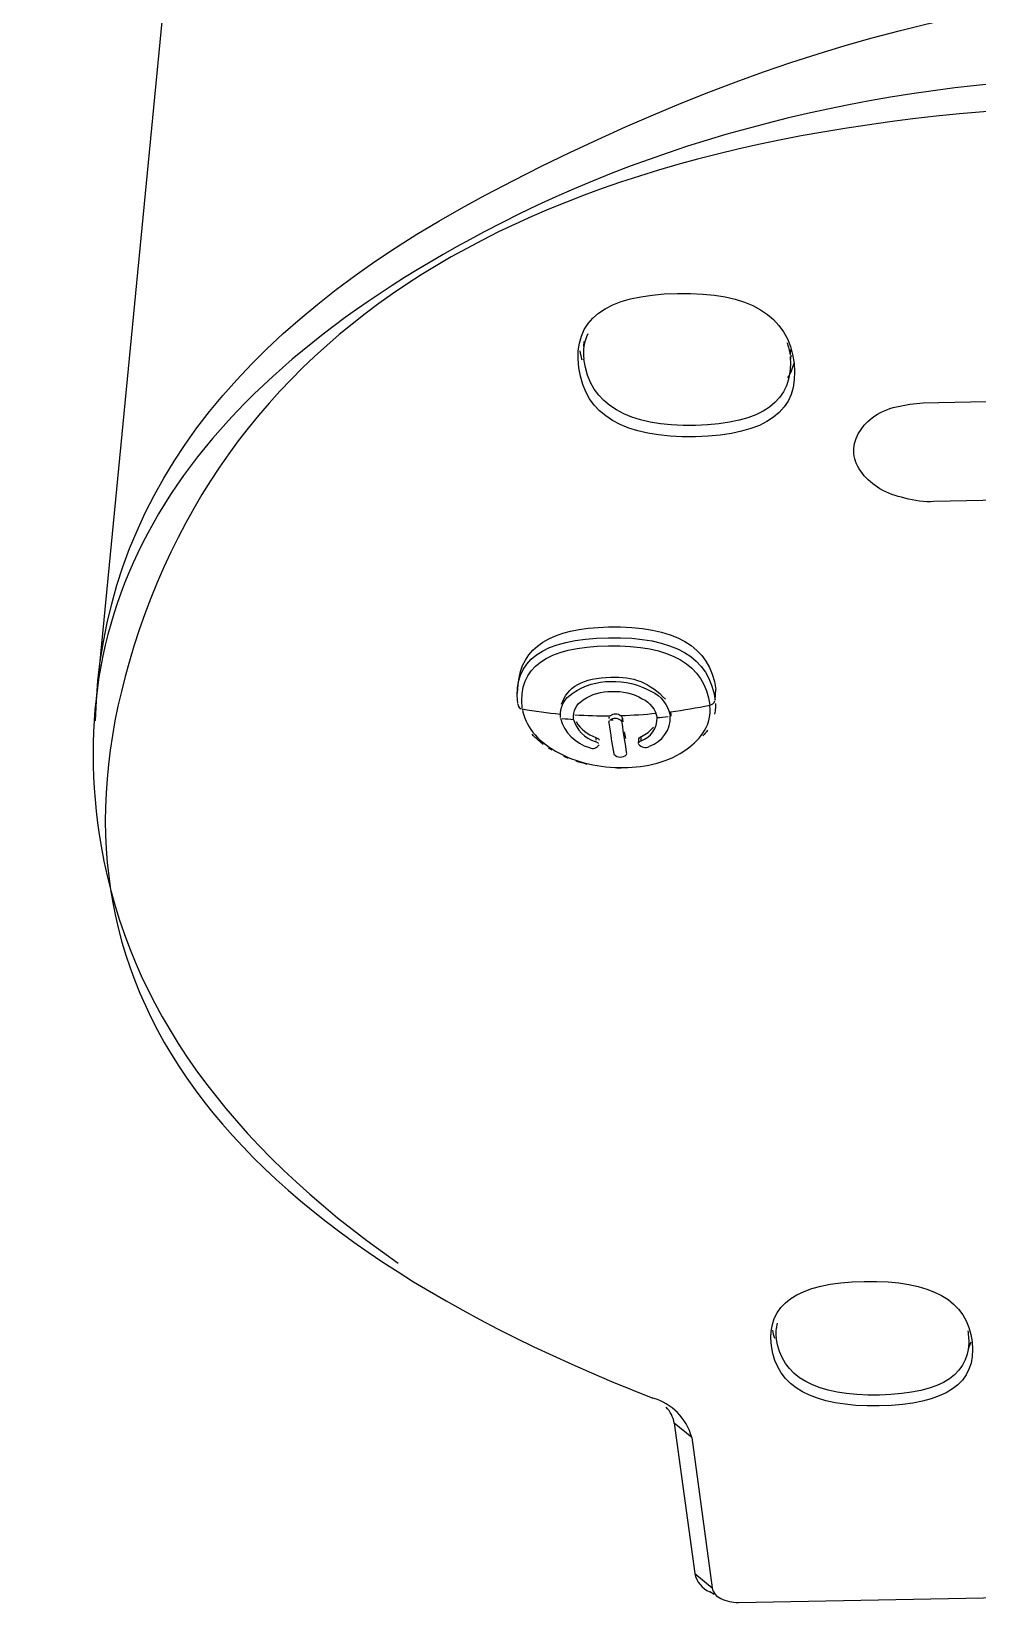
# Model space of a CAD drawing. Extents: x 1007 to 1797, y 752 to 1331.
# Drawn here: x 1545.7 to 1592.4, y 1058.7 to 1136.3 of the extents above; entities that cross this region are included whole.
import ezdxf

# ---------------------------------------------------------------- set-up
doc = ezdxf.new("R2010")
doc.units = 0
doc.header["$LTSCALE"] = 0.5
doc.header["$MEASUREMENT"] = 0
for name, color, linetype in [('1', 7, 'CONTINUOUS'), ('Make2D$_U+53EF_U+89C1_U+7EBF$_U+666E_U+901A_U+7EBF', 7, 'CONTINUOUS'), ('Make2D$_U+53EF_U+89C1_U+7EBF$_U+6B63_U+5207_U+7EBF', 7, 'CONTINUOUS')]:
    doc.layers.add(name, color=color, linetype=linetype)

msp = doc.modelspace()

# ---------------------------------------------------------------- linework, layer by layer
at = {"layer": '1'}
msp.add_line((1561.595, 1234.089), (1548.8, 1102.345), dxfattribs=at)
at = {"layer": 'Make2D$_U+53EF_U+89C1_U+7EBF$_U+666E_U+901A_U+7EBF', "lineweight": 25}
for points in [[(1572.982, 1120.744), (1572.999, 1120.994)], [(1583.201, 1120.318), (1583.19, 1120.131)], [(1589.74, 1117.972), (1609.97, 1118.394)], [(1610.362, 1113.511), (1590.272, 1113.095)], [(1569.714, 1103.633), (1569.745, 1104.065)], [(1571.826, 1102.633), (1571.834, 1102.74)], [(1575.685, 1101.154), (1575.697, 1101.337)], [(1577.445, 1067.612), (1578.457, 1060.179)], [(1578.312, 1066.905), (1579.315, 1059.475)], [(1579.42, 1059.149), (1579.199, 1059.28)], [(1580.629, 1058.76), (1593.579, 1059.007)]]:
    msp.add_lwpolyline(points, dxfattribs=at)
for points, knots in [([(1568.107, 1128.219), (1597.972, 1144.067), (1624.482, 1141.579), (1647.638, 1120.755), (1654.985, 1114.148), (1658.496, 1106.838), (1658.172, 1098.824)], [0, 0, 0, 0, 1, 1, 1, 2, 2, 2, 2]), ([(1600.17, 1132.724), (1572.675, 1132.139), (1556.207, 1123.219), (1550.765, 1105.963), (1545.701, 1089.904), (1554.243, 1077.53), (1576.392, 1068.838)], [0, 0, 0, 0, 1, 1, 1, 2, 2, 2, 2]), ([(1568.055, 1126.406), (1553.316, 1118.604), (1547.014, 1108.497), (1549.148, 1096.085), (1550.499, 1088.231), (1555.387, 1081.37), (1563.813, 1075.503)], [0, 0, 0, 0, 1, 1, 1, 2, 2, 2, 2]), ([(1572.734, 1119.706), (1572.42, 1122.075), (1574.043, 1123.297), (1577.603, 1123.371), (1581.165, 1123.446), (1583.085, 1122.299), (1583.364, 1119.928)], [0, 0, 0, 0, 1, 1, 1, 2, 2, 2, 2]), ([(1583.364, 1119.928), (1583.641, 1117.582), (1582.016, 1116.372), (1578.49, 1116.298), (1574.964, 1116.225), (1573.046, 1117.361), (1572.734, 1119.706)], [0, 0, 0, 0, 1, 1, 1, 2, 2, 2, 2]), ([(1583.174, 1120.263), (1583.361, 1118.062), (1581.802, 1116.927), (1578.497, 1116.859), (1575.125, 1116.788), (1573.288, 1117.876), (1572.985, 1120.12)], [0, 0, 0, 0, 1, 1, 1, 2, 2, 2, 2]), ([(1590.272, 1113.095), (1589.807, 1113.056), (1589.302, 1113.151), (1588.835, 1113.266), (1588.397, 1113.374), (1587.991, 1113.5), (1587.603, 1113.731), (1586.965, 1114.111), (1586.373, 1114.774), (1586.316, 1115.475), (1586.262, 1116.123), (1586.667, 1116.804), (1587.215, 1117.227), (1587.927, 1117.777), (1588.88, 1117.893), (1589.74, 1117.972)], [0, 0, 0, 0, 1, 1, 1, 2, 2, 2, 3, 3, 3, 4, 4, 4, 5, 5, 5, 5]), ([(1569.745, 1104.065), (1569.878, 1105.903), (1571.364, 1106.852), (1574.204, 1106.91), (1577.466, 1106.977), (1579.23, 1105.95), (1579.498, 1103.829)], [0, 0, 0, 0, 1, 1, 1, 2, 2, 2, 2]), ([(1571.887, 1103.094), (1572.146, 1103.954), (1572.958, 1104.398), (1574.322, 1104.426), (1575.394, 1104.499), (1576.29, 1104.137), (1577.01, 1103.337)], [0, 0, 0, 0, 1, 1, 1, 2, 2, 2, 2]), ([(1571.83, 1102.439), (1571.8, 1102.969), (1572.009, 1103.376), (1572.458, 1103.66), (1573.017, 1104.036), (1573.634, 1104.221), (1574.308, 1104.216), (1575.014, 1104.238), (1575.677, 1104.079), (1576.296, 1103.738), (1576.816, 1103.485), (1577.134, 1103.075), (1577.252, 1102.509)], [0, 0, 0, 0, 1, 1, 1, 2, 2, 2, 3, 3, 3, 4, 4, 4, 4]), ([(1572.48, 1102.353), (1572.444, 1102.768), (1572.602, 1103.086), (1572.955, 1103.307), (1573.38, 1103.592), (1573.848, 1103.733), (1574.36, 1103.729), (1574.897, 1103.746), (1575.4, 1103.625), (1575.871, 1103.366), (1576.265, 1103.174), (1576.508, 1102.862), (1576.598, 1102.432)], [0, 0, 0, 0, 1, 1, 1, 2, 2, 2, 3, 3, 3, 4, 4, 4, 4]), ([(1570.981, 1101.114), (1570.901, 1101.175), (1570.824, 1101.238), (1570.751, 1101.302), (1570.634, 1101.405), (1570.526, 1101.512), (1570.427, 1101.623)], [0, 0, 0, 0, 1, 1, 1, 2, 2, 2, 2]), ([(1573.581, 1101.458), (1573.629, 1101.439), (1573.67, 1101.415), (1573.7, 1101.388), (1573.725, 1101.365), (1573.742, 1101.34), (1573.75, 1101.315)], [0, 0, 0, 0, 1, 1, 1, 2, 2, 2, 2]), ([(1575.699, 1101.342), (1575.696, 1101.371), (1575.705, 1101.401), (1575.725, 1101.429), (1575.747, 1101.458), (1575.781, 1101.483), (1575.823, 1101.503)], [0, 0, 0, 0, 1, 1, 1, 2, 2, 2, 2]), ([(1575.81, 1101.295), (1575.767, 1101.275), (1575.733, 1101.249), (1575.712, 1101.221), (1575.709, 1101.218), (1575.707, 1101.215), (1575.705, 1101.212)], [0, 0, 0, 0, 1, 1, 1, 2, 2, 2, 2]), ([(1573.567, 1101.249), (1573.615, 1101.231), (1573.656, 1101.207), (1573.686, 1101.179), (1573.691, 1101.175), (1573.696, 1101.17), (1573.7, 1101.165)], [0, 0, 0, 0, 1, 1, 1, 2, 2, 2, 2]), ([(1574.472, 1100.621), (1574.638, 1100.446), (1574.914, 1100.44), (1575.088, 1100.606), (1575.095, 1100.612), (1575.101, 1100.618), (1575.108, 1100.625)], [0, 0, 0, 0, 1, 1, 1, 2, 2, 2, 2]), ([(1582.253, 1071.42), (1581.989, 1073.476), (1583.516, 1074.536), (1586.834, 1074.601), (1590.152, 1074.666), (1591.927, 1073.67), (1592.16, 1071.613)], [0, 0, 0, 0, 1, 1, 1, 2, 2, 2, 2]), ([(1591.972, 1072.015), (1592.191, 1070.062), (1590.727, 1069.056), (1587.579, 1068.995), (1584.431, 1068.934), (1582.731, 1069.879), (1582.482, 1071.832)], [0, 0, 0, 0, 1, 1, 1, 2, 2, 2, 2]), ([(1592.16, 1071.613), (1592.391, 1069.575), (1590.862, 1068.524), (1587.574, 1068.461), (1584.288, 1068.397), (1582.514, 1069.383), (1582.253, 1071.42)], [0, 0, 0, 0, 1, 1, 1, 2, 2, 2, 2]), ([(1579.315, 1059.475), (1579.371, 1059.232), (1579.513, 1059.06), (1579.742, 1058.959), (1580.02, 1058.817), (1580.316, 1058.75), (1580.629, 1058.76)], [0, 0, 0, 0, 1, 1, 1, 2, 2, 2, 2])]:
    msp.add_open_spline(points, degree=3, knots=knots, dxfattribs=at)
for points in [[(1600.136, 1134.143), (1588.005, 1133.885), (1577.312, 1131.306), (1568.055, 1126.406)], [(1548.868, 1102.275), (1549.133, 1112.906), (1555.546, 1121.554), (1568.107, 1128.219)], [(1573.178, 1121.383), (1572.995, 1120.991), (1572.928, 1120.554), (1572.985, 1120.125)], [(1583.009, 1120.953), (1583.09, 1120.75), (1583.142, 1120.545), (1583.167, 1120.338)], [(1572.792, 1120.535), (1572.812, 1120.388), (1572.845, 1120.242), (1572.892, 1120.097)], [(1583.064, 1119.209), (1583.2, 1119.433), (1583.3, 1119.675), (1583.363, 1119.929)], [(1579.478, 1102.912), (1579.471, 1102.809), (1579.458, 1102.706), (1579.437, 1102.605)], [(1571.835, 1102.398), (1572.017, 1101.698), (1572.559, 1101.148), (1573.257, 1100.956)], [(1572.48, 1102.348), (1572.617, 1101.82), (1573.024, 1101.404), (1573.549, 1101.256)], [(1572.6, 1102.235), (1572.824, 1101.867), (1573.172, 1101.591), (1573.581, 1101.458)], [(1574.224, 1102.182), (1574.22, 1102.219), (1574.232, 1102.256), (1574.258, 1102.288)], [(1574.225, 1102.178), (1574.301, 1101.62), (1574.38, 1101.111), (1574.461, 1100.652)], [(1574.238, 1102.389), (1574.235, 1102.415), (1574.24, 1102.442), (1574.253, 1102.466)], [(1574.798, 1102.311), (1574.639, 1102.425), (1574.423, 1102.421), (1574.269, 1102.301)], [(1574.812, 1102.518), (1574.657, 1102.628), (1574.45, 1102.628), (1574.295, 1102.52)], [(1574.8, 1102.31), (1574.835, 1102.282), (1574.859, 1102.249), (1574.87, 1102.215)], [(1574.812, 1102.518), (1574.856, 1102.484), (1574.883, 1102.442), (1574.889, 1102.399)], [(1575.109, 1100.666), (1575.029, 1101.125), (1574.951, 1101.633), (1574.875, 1102.192)], [(1574.889, 1102.399), (1574.897, 1102.34), (1574.905, 1102.282), (1574.913, 1102.224)], [(1575.81, 1101.295), (1576.297, 1101.456), (1576.618, 1101.92), (1576.598, 1102.432)], [(1576.231, 1101.021), (1576.864, 1101.235), (1577.279, 1101.841), (1577.252, 1102.509)], [(1577.266, 1102.718), (1577.275, 1102.648), (1577.277, 1102.578), (1577.273, 1102.508)], [(1574.983, 1101.735), (1575.001, 1101.62), (1575.018, 1101.508), (1575.035, 1101.399)], [(1575.834, 1101.508), (1576.063, 1101.611), (1576.265, 1101.767), (1576.421, 1101.964)], [(1571.4, 1100.829), (1571.345, 1100.862), (1571.291, 1100.896), (1571.238, 1100.931)], [(1572.215, 1100.423), (1572.14, 1100.453), (1572.067, 1100.485), (1571.994, 1100.518)], [(1573.265, 1100.953), (1573.435, 1100.866), (1573.643, 1100.926), (1573.739, 1101.09)], [(1575.687, 1101.128), (1575.806, 1100.959), (1576.035, 1100.909), (1576.214, 1101.013)], [(1573.153, 1100.126), (1572.965, 1100.171), (1572.78, 1100.223), (1572.6, 1100.283)], [(1574.82, 1099.93), (1574.752, 1099.931), (1574.684, 1099.932), (1574.616, 1099.934)], [(1582.303, 1072.204), (1582.322, 1072.071), (1582.355, 1071.94), (1582.401, 1071.809)], [(1582.53, 1072.539), (1582.468, 1072.309), (1582.452, 1072.069), (1582.482, 1071.832)], [(1591.95, 1072.159), (1591.959, 1072.111), (1591.967, 1072.064), (1591.972, 1072.017)], [(1591.977, 1071.293), (1592.034, 1071.402), (1592.08, 1071.514), (1592.117, 1071.627)], [(1578.312, 1066.905), (1578.059, 1067.844), (1577.329, 1068.579), (1576.392, 1068.838)], [(1577.445, 1067.612), (1577.396, 1067.908), (1577.257, 1068.182), (1577.047, 1068.397)], [(1578.457, 1060.179), (1578.548, 1059.779), (1578.824, 1059.446), (1579.2, 1059.282)]]:
    msp.add_open_spline(points, degree=3, dxfattribs=at)
at = {"layer": 'Make2D$_U+53EF_U+89C1_U+7EBF$_U+6B63_U+5207_U+7EBF', "lineweight": 25}
for points in [[(1583.183, 1120.612), (1583.167, 1120.338)], [(1579.465, 1103.298), (1579.498, 1103.829)], [(1574.882, 1102.295), (1574.889, 1102.399)], [(1573.581, 1101.458), (1573.572, 1101.327)], [(1575.81, 1101.295), (1575.823, 1101.503)], [(1578.312, 1066.905), (1577.445, 1067.612)], [(1578.457, 1060.179), (1579.315, 1059.475)]]:
    msp.add_lwpolyline(points, dxfattribs=at)
for points, knots in [([(1569.716, 1103.138), (1569.461, 1105.246), (1570.955, 1106.326), (1574.199, 1106.379), (1577.444, 1106.433), (1579.199, 1105.406), (1579.465, 1103.298)], [0, 0, 0, 0, 1, 1, 1, 2, 2, 2, 2]), ([(1569.942, 1102.913), (1569.713, 1104.906), (1571.133, 1105.928), (1574.203, 1105.979), (1577.285, 1106.029), (1578.953, 1105.054), (1579.206, 1103.053)], [0, 0, 0, 0, 1, 1, 1, 2, 2, 2, 2]), ([(1569.948, 1102.864), (1570.011, 1102.444), (1570.197, 1102.057), (1570.455, 1101.727), (1570.758, 1101.338), (1571.161, 1101.027), (1571.591, 1100.778), (1572.605, 1100.192), (1573.771, 1099.952), (1574.946, 1099.968), (1576.062, 1099.984), (1577.187, 1100.23), (1578.088, 1100.888), (1578.772, 1101.387), (1579.328, 1102.123), (1579.211, 1103.015)], [0, 0, 0, 0, 1, 1, 1, 2, 2, 2, 3, 3, 3, 4, 4, 4, 5, 5, 5, 5])]:
    msp.add_open_spline(points, degree=3, knots=knots, dxfattribs=at)
for points in [[(1569.721, 1103.099), (1569.724, 1102.973), (1569.823, 1102.871), (1569.948, 1102.864)], [(1569.959, 1102.862), (1570.573, 1102.753), (1571.196, 1102.669), (1571.826, 1102.61)], [(1577.266, 1102.718), (1577.917, 1102.804), (1578.565, 1102.916), (1579.206, 1103.053)], [(1579.206, 1103.053), (1579.322, 1103.07), (1579.419, 1103.149), (1579.459, 1103.259)], [(1579.479, 1103.138), (1579.483, 1103.062), (1579.482, 1102.987), (1579.478, 1102.912)], [(1571.917, 1102.391), (1572.104, 1102.375), (1572.292, 1102.36), (1572.48, 1102.348)], [(1574.282, 1102.508), (1573.7, 1102.502), (1573.119, 1102.517), (1572.542, 1102.554)], [(1574.43, 1102.303), (1574.376, 1102.302), (1574.322, 1102.301), (1574.269, 1102.301)], [(1576.566, 1102.636), (1575.982, 1102.576), (1575.396, 1102.537), (1574.812, 1102.518)], [(1576.598, 1102.432), (1576.779, 1102.451), (1576.96, 1102.472), (1577.14, 1102.494)], [(1579.087, 1101.808), (1579.021, 1101.711), (1578.948, 1101.617), (1578.867, 1101.526)]]:
    msp.add_open_spline(points, degree=3, dxfattribs=at)

doc.saveas('drawing.dxf')
